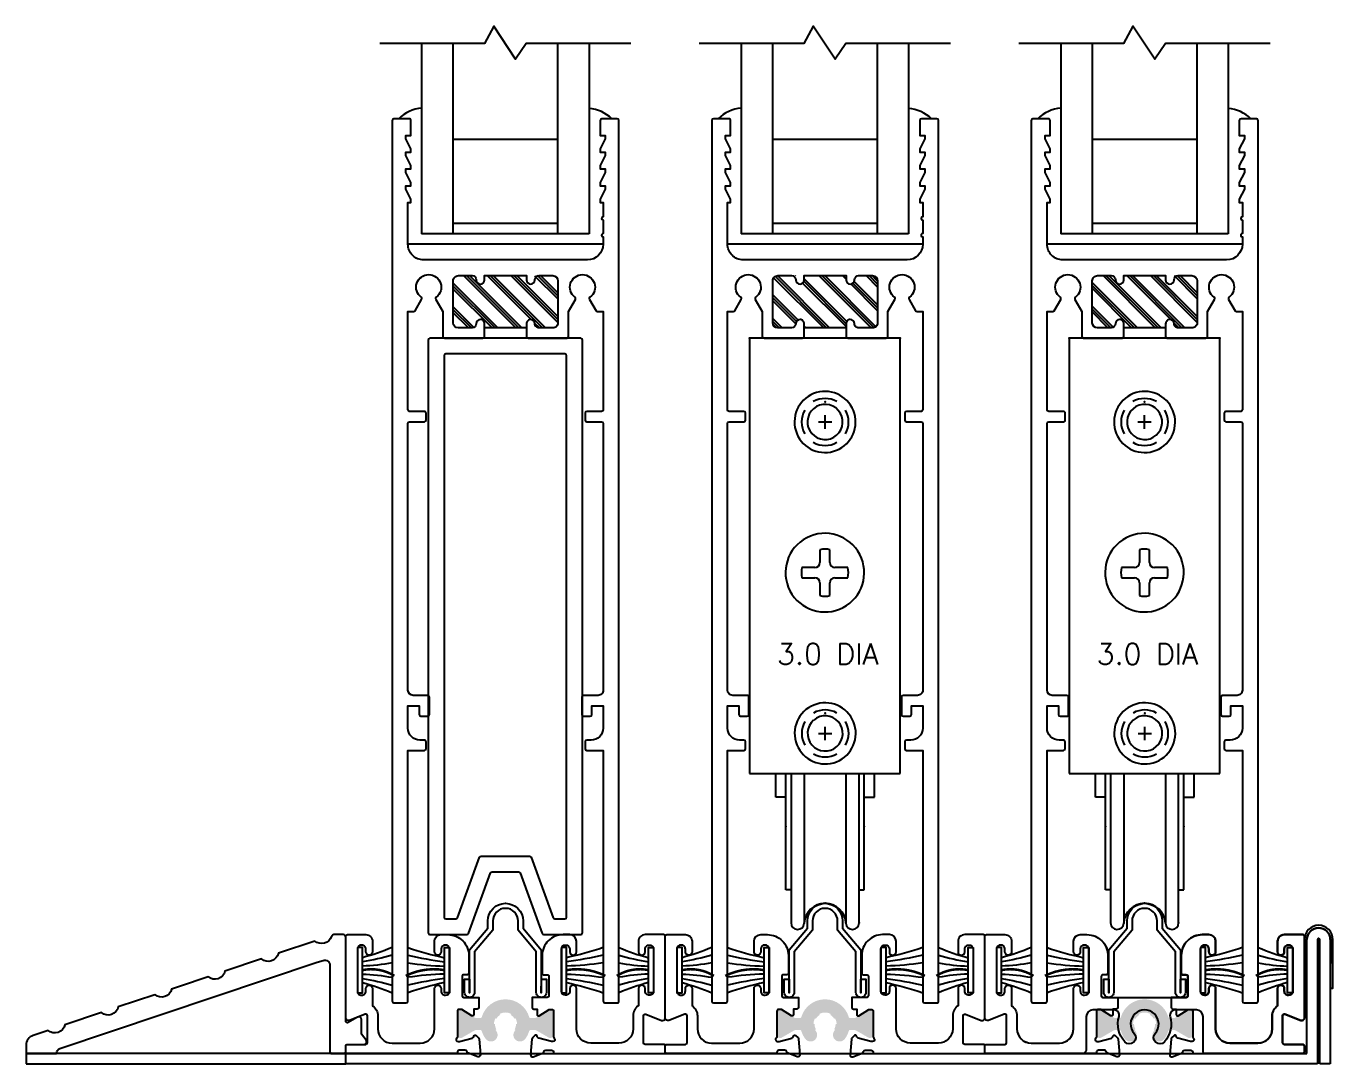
# Model space of a CAD drawing. Extents: x -40 to 95, y -81 to 25.
# Drawn here: x -6.01 to 1.79, y 9.01 to 15.21 of the extents above; entities that cross this region are included whole.
import ezdxf
from ezdxf.enums import TextEntityAlignment as Align

# ---------------------------------------------------------------- set-up
doc = ezdxf.new("R2010")
doc.units = 0
doc.header["$LTSCALE"] = 0.25
doc.header["$MEASUREMENT"] = 0
doc.layers.get('0').update_dxf_attribs({"linetype": 'CONTINUOUS'})
for name, color, linetype in [('FRAME', 1, 'CONTINUOUS'), ('GLASS-VINYL', 7, 'CONTINUOUS'), ('HEM COVER', 4, 'CONTINUOUS'), ('RISER', 7, 'CONTINUOUS'), ('SASH', 5, 'CONTINUOUS'), ('SEAL', 7, 'CONTINUOUS'), ('SILL-PAN', 7, 'CONTINUOUS')]:
    doc.layers.add(name, color=color, linetype=linetype)
doc.styles.get("Standard").update_dxf_attribs({"font": 'simplex.shx'})

# ---------------------------------------------------------------- blocks, each defined once
blk = doc.blocks.new('3741 SINGLE TRACK SILL')
blk.add_lwpolyline([(0.5180943456194367, 0), (0.3639999999999919, 0, -0.4142135623730945), (0.3539999999999903, 0.00999999999999801), (0.3539999999999903, 0.2200004872134542, 0.4142135623730945), (0.3139999999999912, 0.2600004872134534), (0.2548123014995429, 0.2600004872134534), (0.1874580112788262, 0.2600004872134534, 0.4996574481316662), (0.1576885131407888, 0.2203531187924028, -0.2596418881998045), (0.1231178654083198, 0.06956213938627087, -0.9999999999999876), (0.06740179534986801, 0.1197689072292825, 2.247228989978217), (-0.05740220158106091, 0.1197689072292789, -1), (-0.1131182716395092, 0.06956213938627087, -0.2596418881998088), (-0.1476889193719781, 0.2203531187924028, 0.4996574481316662), (-0.1774584175100156, 0.2600004872134534), (-0.2537062776221628, 0.2600004872134534), (-0.3039999999999932, 0.2600004872134534, 0.4142135623730951), (-0.3439999999999923, 0.2200004872134542), (-0.3439999999999923, 0.01999999999999602, -0.4142135623730951), (-0.3639999999999919, 0), (-0.5132960138413392, 0), (-0.5838675285918757, 0), (-0.9390000000000018, 0, -0.414213562373094), (-0.9489999999999998, 0.00999999999999801), (-0.9489999999999998, 0.04399999999999693, -0.4142135623730951), (-0.9390000000000018, 0.05399999999999494), (-0.8290000000000024, 0.05399999999999494, 0.4142135623730951), (-0.8190000000000008, 0.06400000000000006), (-0.8190000000000008, 0.2253680717657502, 0.528549106776105), (-0.8326543903449686, 0.2346764245312301), (-0.9271529754480543, 0.1975769800092806, -0.5285491067761047), (-0.9489999999999998, 0.2124703444340454), (-0.9489999999999998, 0.3019999999999925), (-0.9489999999999998, 0.7000004872134582, -0.4142135623730691), (-0.9390000000000018, 0.7100004872134562), (-0.8290000000000024, 0.7100004872134633, -0.4142135623731015), (-0.7890000000000033, 0.6700004872134642), (-0.7890000000000033, 0.6075004872134642, -0.4142135623730951), (-0.808500000000004, 0.5880004872134634), (-0.8095000000000052, 0.5880004872134634, -0.4142135623730951), (-0.8290000000000024, 0.6075004872134642), (-0.829000000000006, 0.6235004872134624, 0.4142135623730951), (-0.8535000000000057, 0.6480004872134586), (-0.8545000000000034, 0.6480004872134586, 0.4142135623730844), (-0.8790000000000031, 0.6235004872134624), (-0.8789999999999178, 0.3725004872134576, 0.4142135623730951), (-0.8544999999999146, 0.3480004872134614), (-0.8534999999999169, 0.3480004872134614, 0.4142135623731057), (-0.8289999999999171, 0.3725004872134576), (-0.829000000000006, 0.388500487213463, -0.4142135623730951), (-0.8095000000000052, 0.4080004872134637), (-0.8090000000000064, 0.4080004872134637, -0.414213562373108), (-0.7890000000000068, 0.3880004872134606), (-0.7890000000000033, 0.2852345899541362, -0.2504916501726707), (-0.7570000000000032, 0.2253680717657502), (-0.7570000000000032, 0.1469999999999985, 0.4142135623730948), (-0.6720000000000059, 0.06199999999999761), (-0.5802197180234803, 0.06199999999999761), (-0.5039999999999925, 0.06199999999999761, 0.4068510417057297), (-0.4189999999999952, 0.1500495127865378), (-0.4189999999999952, 0.3340004872134585), (-0.4189999999999916, 0.3880004872134606, -0.414213562373108), (-0.398999999999992, 0.4080004872134637), (-0.3984999999999932, 0.4080004872134602, -0.4142135623730951), (-0.3789999999999925, 0.388500487213463), (-0.3790000000000777, 0.3725004872134576, 0.4142135623731057), (-0.354500000000078, 0.3480004872134614), (-0.3535000000000803, 0.3480004872134614, 0.4142135623730951), (-0.329000000000077, 0.3725004872134576), (-0.3289999999999917, 0.6235004872134589, 0.4142135623730844), (-0.353499999999995, 0.6480004872134586), (-0.3544999999999927, 0.6480004872134586, 0.4142135623730951), (-0.3789999999999925, 0.6235004872134553), (-0.3789999999999925, 0.6075004872134606, -0.4142135623730951), (-0.3984999999999932, 0.5880004872134563), (-0.3994999999999944, 0.5880004872134599, -0.4142135623730951), (-0.4189999999999952, 0.6075004872134571), (-0.4189999999999952, 0.6700004872134571, -0.4142135623731015), (-0.378999999999996, 0.7100004872134562), (-0.3562423671504451, 0.7100004872134562), (-0.339000000000004, 0.7100004872134562, -0.4142135623730951), (-0.214000000000004, 0.5850004872134562), (-0.214000000000004, 0.4800004872134593, -0.4142135623730951), (-0.224000000000002, 0.4700004872134613), (-0.2440000000000015, 0.4700004872134613, 0.4142135623730951), (-0.2539999999999996, 0.4600004872134562), (-0.2539999999999996, 0.3450004872134613, 0.4142135623730951), (-0.2440000000000015, 0.3350004872134562), (0.253999999999996, 0.3350004872134562, 0.414213562373121), (0.263999999999994, 0.3450004872134613), (0.2639999999999976, 0.4600004872134562, 0.4142135623730951), (0.253999999999996, 0.4700004872134613), (0.2339999999999964, 0.4700004872134613, -0.4142135623730951), (0.2239999999999984, 0.4800004872134593), (0.2239999999999984, 0.5850004872134562, -0.4142135623730951), (0.3489999999999984, 0.7100004872134562), (0.3561673782718433, 0.7100004872134562), (0.388999999999994, 0.7100004872134562, -0.4142135623731015), (0.4289999999999932, 0.6700004872134571), (0.4289999999999932, 0.6075004872134571, -0.4142135623730951), (0.4094999999999924, 0.5880004872134599), (0.4084999999999912, 0.5880004872134563, -0.4142135623730951), (0.3889999999999905, 0.6075004872134606), (0.3889999999999905, 0.6235004872134553, 0.4142135623730951), (0.3644999999999907, 0.6480004872134586), (0.3634999999999931, 0.6480004872134586, 0.4142135623730845), (0.3389999999999898, 0.6235004872134589), (0.339000000000075, 0.3725004872134576, 0.4142135623730951), (0.3635000000000783, 0.3480004872134614), (0.364500000000076, 0.3480004872134614, 0.4142135623731054), (0.3890000000000757, 0.3725004872134576), (0.3889999999999905, 0.388500487213463, -0.4142135623730951), (0.4084999999999912, 0.4080004872134602), (0.40899999999999, 0.4080004872134637, -0.414213562373108), (0.4289999999999896, 0.3880004872134606), (0.4289999999999932, 0.3340004872134585), (0.4289999999999932, 0.1469999999999985, 0.4142135623730925), (0.5139999999999905, 0.06199999999999761), (0.5837076018453278, 0.06199999999999761), (0.6820000000000075, 0.06199999999999761, 0.4142135623730948), (0.7670000000000048, 0.1469999999999985), (0.7670000000000048, 0.2253680717657502, -0.2504916501726707), (0.7990000000000048, 0.2852345899541362), (0.7990000000000119, 0.3880004872134606, -0.414213562373082), (0.8189999999999973, 0.4080004872134637), (0.8194999999999961, 0.4080004872134566, -0.4142135623730951), (0.8389999999999969, 0.388500487213463), (0.838999999999908, 0.3725004872134576, 0.4142135623731057), (0.8634999999999078, 0.3480004872134614), (0.8644999999999055, 0.3480004872134614, 0.4142135623730951), (0.8889999999999088, 0.3725004872134576), (0.888999999999994, 0.6235004872134553, 0.4142135623730844), (0.8644999999999943, 0.6480004872134586), (0.8634999999999966, 0.6480004872134586, 0.4142135623730951), (0.8389999999999969, 0.6235004872134553), (0.8389999999999933, 0.6075004872134571, -0.4142135623730951), (0.8194999999999961, 0.5880004872134563), (0.8184999999999949, 0.5880004872134563, -0.4142135623730951), (0.7989999999999942, 0.6075004872134571), (0.7989999999999906, 0.6700004872134571, -0.4142135623731015), (0.8389999999999933, 0.7100004872134562), (0.9489999999999963, 0.7100004872134562, -0.4142135623730951), (0.9589999999999943, 0.7000004872134582), (0.959000000000005, 0.3019999999999996), (0.959000000000005, 0.2124703444340454, -0.5285491067761047), (0.9371529754480594, 0.1975769800092806), (0.8426543903449737, 0.2346764245312301, 0.528549106776105), (0.829000000000006, 0.2253680717657502), (0.829000000000006, 0.06400000000000006, 0.4142135623730951), (0.8390000000000075, 0.05399999999999494), (0.949000000000007, 0.05399999999999494, -0.4142135623730951), (0.959000000000005, 0.04399999999999693), (0.959000000000005, 0.00999999999999801, -0.414213562373094), (0.949000000000007, 0), (0.6144617601921301, 0)], format="xyb", close=True)
blk = doc.blocks.new('Roller Assy 3p0 Dia - Side(EX)')
at = {"color": 7}
for p, q in [((-0.4500000000000028, 0), (-0.4500000000000028, -2.599999999999997)), ((0.4500000000000028, 0), (-0.4500000000000028, 0)), ((0.4500000000000099, -2.599999999999997), (0.4500000000000028, 0)), ((-0.03000000000109537, -1.262976212386814), (-0.03000000000109537, -1.340000000000568)), ((0.02999999999891401, -1.340000000000561), (0.0299999999989069, -1.262976212386999)), ((-0.06000000000109651, -1.370000000000569), (-0.1370237876146518, -1.370000000000566)), ((0.1370237876124776, -1.370000000000562), (0.05999999999891514, -1.370000000000562)), ((-0.1370237876148366, -1.430000000000568), (-0.06000000000109651, -1.430000000000568)), ((-0.03000000000109537, -1.460000000000569), (-0.03000000000109537, -1.53702378761432)), ((0.0299999999989069, -1.537023787614135), (0.02999999999891401, -1.460000000000566)), ((0.05999999999891514, -1.430000000000565), (0.1370237876126623, -1.430000000000565)), ((-0.4500000000000028, -2.599999999999997), (0.4500000000000099, -2.599999999999997)), ((-0.2931654378141957, -2.740297254161983), (-0.2931654378141957, -2.599999999999994)), ((0.2969672908815397, -2.740297254161983), (0.2969672908815397, -2.599999999999994)), ((-0.2311654378141981, -2.740297254161994), (-0.2931654378141957, -2.740297254161983)), ((0.2349672908815421, -2.740297254161994), (0.2969672908815397, -2.740297254161983))]:
    blk.add_line(p, q, dxfattribs=at)
at = {"linetype": 'Continuous'}
for p, q in [((0.0009672908856686036, -0.5399999999981233), (0.0009672908856686036, -0.459999999998125)), ((-0.03903270911433054, -0.4999999999981242), (0.04096729088566775, -0.4999999999981242)), ((0.001900926538716874, -2.399999999999998), (0.001900926538716874, -2.32)), ((-0.03809907346128227, -2.359999999999999), (0.04190092653871602, -2.359999999999999))]:
    blk.add_line(p, q, dxfattribs=at)
for p, q in [((-0.2330327091184614, -3.293781052764526), (-0.2330327091184614, -2.599999999999997)), ((-0.2020327091184626, -2.599999999999997), (-0.2020327091184555, -3.49189998436733)), ((-0.1238803391909613, -2.599999999999994), (-0.1238803391909613, -3.493829970398086)), ((0.125814920954042, -2.599999999999997), (0.125814920954042, -3.493829970400918)), ((0.2039672908815362, -3.49189998436733), (0.2039672908815575, -2.599999999999997)), ((0.2349672908815421, -3.293781052764526), (0.2349672908815421, -2.599999999999997)), ((-0.2020327091184626, -3.293781052764529), (-0.2330327091184614, -3.293781052764526)), ((0.2039672908815504, -3.293781052764522), (0.2349672908815421, -3.293781052764526))]:
    blk.add_line(p, q)
at = {"color": 7}
for centre, radius, start, end in [((0.0009672908838762595, -0.4999999999976623), 0.1825024696590584, 106.1690007701996, 106.1377948274399), ((0.0009672908856703799, -0.4999999999981224), 0.1050014208989607, 131.0231411580958, 130.9828117884155), ((-1.092459456231154e-12, -1.399999999994899), 0.2350018945264222, 117.4668048798294, 117.4308799194682), ((-1.515232384008414e-12, -1.400000000000659), 0.1402694491755739, 77.65051930435034, 102.3494806952975), ((-9.912071163853398e-13, -1.400000000000989), 0.1402694491755741, 167.65051930435, 192.3494806952972), ((-0.06000000000109651, -1.340000000000568), 0.03000000000000114, 270, 0), ((0.05999999999891514, -1.340000000000561), 0.03000000000000114, 180, 270), ((-1.183053655040567e-12, -1.400000000000985), 0.1402694491755741, 347.6505193047028, 12.34948069565002), ((-0.06000000000109651, -1.460000000000569), 0.03000000000000114, 0, 90), ((0.05999999999891514, -1.460000000000566), 0.03000000000000114, 90, 180), ((-1.515232384008414e-12, -1.400000000000475), 0.1402694491755743, 257.6505193047025, 282.3494806956497), ((0.00190092653692453, -2.359999999999541), 0.1825024696590588, 106.1690007701995, 106.1377948274398), ((0.001900926533670244, -2.359999999999999), 0.1050014208956481, 131.023141156017, 130.9828117863367)]:
    blk.add_arc(centre, radius, start, end, dxfattribs=at)
at = {"color": 7, "linetype": 'Continuous'}
for centre, start, end in [((0.0009672908856686036, -0.4999999999981242), 59.99999999880322, 120.0000000003655), ((0.0009672908856686036, -0.4999999999981242), 150.0000000002937, 209.9999999985451), ((0.0009672908856686036, -0.4999999999981242), 329.9999999958393, 29.99999999758996), ((0.0009672908856686036, -0.4999999999981242), 239.9999999973319, 299.9999999957691), ((0.001900926538716874, -2.359999999999999), 59.99999999880322, 120.0000000003655), ((0.001900926538716874, -2.359999999999999), 150.0000000002937, 209.9999999985451), ((0.001900926538716874, -2.359999999999999), 329.9999999958393, 29.99999999758996), ((0.001900926538716874, -2.359999999999999), 239.9999999973319, 299.9999999957691)]:
    blk.add_arc(centre, 0.1402648927758448, start, end, dxfattribs=at)
for centre, radius, start, end in [((0.0009672908815403503, -3.499999999999251), 0.1249999999999984, 2.829282932086895, 177.1707170679131), ((-0.1629326934885214, -3.491899984367331), 0.03910001562993415, 179.9999999999987, 357.1707170679136), ((0.1648672752516021, -3.491899984367331), 0.03910001562993327, 182.8292829320864, 1.301505231738496e-12)]:
    blk.add_arc(centre, radius, start, end)
at = {"color": 7, "linetype": 'ByBlock'}
for p in [(-0.4500000000000028, 0), (0.4500000000000099, 0), (0.0009672908874023278, -0.3799983761126029), (0.001900926540450598, -2.239998376114478)]:
    blk.add_point(p, dxfattribs=at)
at = {"color": 0, "linetype": 'ByBlock'}
for p in [(-0.4500000000000028, 0), (-0.4500000000000028, 0), (0.4500000000000028, 0), (0.4500000000000028, 0), (-0.2330327091184614, -2.915226831434065), (0.2349672908815421, -2.915226831434065), (0.0009672908815403503, -3.374999999999251), (-0.1238803391909613, -3.493829970398086), (0.2039672908815362, -3.49189998436733)]:
    blk.add_point(p, dxfattribs=at)
blk.add_text('3.0 DIA', height=0.125).set_placement((0.01724514775516717, -1.948710639344688), align=Align.CENTER)
blk = doc.blocks.new('3310-Thermal Mammoth B Rail')
at = {"linetype": 'Continuous'}
h = blk.add_hatch(dxfattribs=at)
h.set_pattern_fill('PLAST', scale=0.4, angle=-45.00000000000001, style=0)
h.set_pattern_definition([(315, (0, 0), (0.07071067811865477, 0.07071067811865474), []), (315, (0.008838834764831846, 0.008838834764831842), (0.07071067811865477, 0.07071067811865474), []), (315, (0.01767766952966369, 0.01767766952966368), (0.07071067811865477, 0.07071067811865474), [])])
h.paths.add_polyline_path([(-0.1499999999999915, 0.3239999999999981), (-0.1509999999999962, 0.3239999999999945, -0.4142135623731167), (-0.1749999999999972, 0.347999999999999), (-0.1749999999999972, 0.3740000000000094), (-0.2819999999999965, 0.3740000000000094, 0.4142135623730951), (-0.3130000000000024, 0.3430000000000035), (-0.3130000000000024, 0.09300000000000352, 0.4142135623731119), (-0.2819999999999965, 0.06199999999999761), (-0.2000000000000028, 0.06199999999999761, 0.4142135623730743), (-0.1749999999999972, 0.0870000000000033), (-0.1749999999999972, 0.08800000000000097, -0.414213562373095), (-0.1509999999999962, 0.1120000000000019), (-0.1499999999999915, 0.1119999999999983, -0.4142135623730742), (-0.125, 0.0870000000000033), (-0.125, 0.06199999999999761), (0.125, 0.06199999999999761), (0.125, 0.0870000000000033, -0.4142135623730951), (0.1499999999999915, 0.1120000000000019), (0.1509999999999962, 0.1120000000000019, -0.414213562373095), (0.1749999999999972, 0.08800000000000097), (0.1749999999999972, 0.0870000000000033, 0.414213562373095), (0.2000000000000028, 0.06199999999999761), (0.2819999999999965, 0.06199999999999761, 0.4142135623731117), (0.3130000000000024, 0.09299999999999642), (0.3130000000000024, 0.3430000000000035, 0.4142135623730951), (0.2819999999999965, 0.3740000000000094), (0.1749999999999972, 0.3740000000000094), (0.1749999999999972, 0.347999999999999, -0.414213562373095), (0.1509999999999962, 0.3239999999999981), (0.1499999999999915, 0.3239999999999981, -0.4142135623730743), (0.125, 0.3490000000000038), (0.125, 0.3740000000000094), (-0.125, 0.3740000000000094), (-0.125, 0.3490000000000038, -0.4142135623730951)])
at = {"color": 7}
for p, q in [((-0.125, 0.3740000000000094), (0.125, 0.3740000000000094)), ((0.125, 0.06199999999999761), (-0.125, 0.06199999999999761))]:
    blk.add_line(p, q, dxfattribs=at)
at = {"ltscale": 0.25}
blk.add_lwpolyline([(0.5124999999999984, -2.400000000000008), (0.4864999999999986, -2.400000000000008, 0.414213562373095), (0.4764999999999988, -2.410000000000008), (0.4764999999999988, -2.452000000000008, 0.414213562373095), (0.4864999999999986, -2.462000000000008), (0.5844999999999985, -2.462000000000011), (0.5844999999999985, -3.960000000000006, 0.414213562373095), (0.5944999999999983, -3.970000000000006), (0.6684999999999981, -3.970000000000007, 0.4142135623730976), (0.6784999999999979, -3.960000000000007), (0.6784999999999988, 1.300999999999993, 0.4142135623730878), (0.668499999999999, 1.310999999999993), (0.5764999999999976, 1.310999999999995, 0.414213562373095), (0.5664999999999978, 1.300999999999995), (0.5664999999999978, 1.210999999999993), (0.596499999999998, 1.210999999999993), (0.596499999999998, 1.190999999999994), (0.5664999999999978, 1.130999999999993), (0.5664999999999978, 1.110999999999994), (0.596499999999998, 1.110999999999994), (0.596499999999998, 1.090999999999994), (0.5664999999999978, 1.030999999999993), (0.5664999999999978, 1.010999999999994), (0.596499999999998, 1.010999999999995), (0.596499999999998, 0.9909999999999934), (0.5664999999999978, 0.9309999999999929), (0.5664999999999978, 0.9109999999999934), (0.596499999999998, 0.9109999999999943), (0.596499999999998, 0.8909999999999938), (0.5664999999999978, 0.8309999999999933), (0.5664999999999978, 0.8109999999999937), (0.5844999999999976, 0.8109999999999937), (0.5844999999999976, 0.7256280083870292, 0.9999999999999999), (0.5844999999999976, 0.7056280083870297), (0.5844999999999985, 0.6256280083870296, 1.000000000000089), (0.5844999999999985, 0.60562800838703), (0.5844999999999985, 0.5619999999999941, -0.4142135623730924), (0.4904999999999982, 0.4679999999999938), (0.001499999999997392, 0.4679999999999938), (-0.4875000000000016, 0.4679999999999946, -0.414213562373095), (-0.5815000000000019, 0.561999999999995), (-0.5815000000000028, 0.810999999999992), (-0.5635000000000021, 0.8109999999999937), (-0.5635000000000021, 0.8309999999999933), (-0.5935000000000015, 0.8909999999999938), (-0.5935000000000015, 0.9109999999999934), (-0.5635000000000021, 0.9109999999999934), (-0.5635000000000021, 0.9309999999999929), (-0.5935000000000015, 0.9909999999999934), (-0.5935000000000015, 1.010999999999993), (-0.5635000000000021, 1.010999999999994), (-0.5635000000000021, 1.030999999999993), (-0.5935000000000015, 1.090999999999994), (-0.5935000000000015, 1.110999999999994), (-0.5635000000000021, 1.110999999999994), (-0.5635000000000021, 1.130999999999993), (-0.5935000000000015, 1.190999999999994), (-0.5935000000000015, 1.210999999999993), (-0.5635000000000021, 1.210999999999993), (-0.5635000000000021, 1.300999999999997, 0.4142135623731054), (-0.5735000000000028, 1.310999999999996), (-0.6655000000000024, 1.310999999999991, 0.4142135623730803), (-0.6755000000000013, 1.300999999999991), (-0.6755000000000022, -3.960000000000006, 0.414213562373095), (-0.6655000000000024, -3.970000000000006), (-0.5915000000000026, -3.970000000000006, 0.4142135623730976), (-0.5815000000000028, -3.960000000000006), (-0.5815000000000028, -2.462000000000005), (-0.483500000000002, -2.462000000000008, 0.414213562373095), (-0.4735000000000023, -2.452000000000008), (-0.4735000000000023, -2.410000000000008, 0.414213562373095), (-0.483500000000002, -2.400000000000008), (-0.5095000000000036, -2.400000000000008, -0.414213562373095), (-0.5815000000000037, -2.328000000000008), (-0.5815000000000028, -2.195000000000007), (-0.5135000000000032, -2.195000000000008), (-0.5135000000000032, -2.248000000000008, 0.414213562373095), (-0.5035000000000034, -2.258000000000008), (-0.4635000000000025, -2.258000000000008, 0.414213562373095), (-0.4535000000000027, -2.248000000000008), (-0.4535000000000027, -2.143000000000007, 0.414213562373095), (-0.4635000000000025, -2.133000000000007), (-0.5505000000000013, -2.133000000000007, -0.4142135623730948), (-0.5815000000000019, -2.102000000000007), (-0.5815000000000028, -0.5090000000000048, -0.414213562373095), (-0.571500000000003, -0.499000000000005), (-0.4835000000000029, -0.4990000000000059, 0.4142135623730955), (-0.4735000000000031, -0.4890000000000061), (-0.4735000000000031, -0.4470000000000072, 0.4142135623730948), (-0.4835000000000029, -0.4370000000000074), (-0.5715000000000039, -0.4370000000000065, -0.4142135623730883), (-0.5815000000000028, -0.4270000000000067), (-0.5815000000000028, 0.1595077321642071), (-0.5472735026918985, 0.1595077321642089, 0.267949192431105), (-0.5386132486540545, 0.1645077321642079), (-0.4997048575403289, 0.2318990424139455, 0.3800824376758116), (-0.5023809808042747, 0.2449109197770021, -3.009940464806434), (-0.4126190191957226, 0.2449109197769959, 0.3800824376759228), (-0.4152951424596649, 0.2318990424139278), (-0.3735000000000026, 0.1595077321642124), (-0.3735000000000017, 0.009999999999991793, 0.414213562373095), (-0.3635000000000019, -7.993605777301127e-15), (-0.1335000000000015, -7.993605777301127e-15, 0.414213562373095), (-0.1235000000000017, 0.009999999999991793), (-0.1235000000000026, 0.08699999999999175, 0.4142135623731159), (-0.1485000000000012, 0.1119999999999912, 0.4142135623730846), (-0.1735000000000007, 0.08699999999999175, -0.4142135623730742), (-0.198500000000001, 0.06199999999999317), (-0.2805000000000026, 0.06199999999999228, -0.4142135623730909), (-0.3115000000000032, 0.09299999999999198), (-0.3115000000000023, 0.3429999999999946, -0.414213562373095), (-0.2805000000000026, 0.3739999999999943), (-0.198500000000001, 0.3739999999999943, -0.4142135623730846), (-0.1735000000000015, 0.3489999999999931, 0.414213562373095), (-0.1485000000000012, 0.3239999999999927, 0.4142135623730742), (-0.1235000000000026, 0.3489999999999931), (-0.1235000000000026, 0.3739999999999943), (0.001499999999997392, 0.3739999999999943), (0.1264999999999974, 0.3739999999999943), (0.1264999999999983, 0.3489999999999931, 0.4142135623730742), (0.1514999999999969, 0.3239999999999927, 0.414213562373095), (0.1764999999999972, 0.3489999999999949, -0.4142135623730638), (0.2014999999999967, 0.3739999999999943), (0.2834999999999974, 0.3739999999999943, -0.4142135623730867), (0.314499999999998, 0.3429999999999946), (0.314499999999998, 0.09299999999999198, -0.414213562373095), (0.2834999999999983, 0.06199999999999317), (0.2014999999999967, 0.06199999999999228, -0.414213562373095), (0.1764999999999972, 0.08699999999999086, 0.4142135623730846), (0.1514999999999995, 0.1119999999999921, 0.4142135623731159), (0.1264999999999974, 0.08699999999999175), (0.1264999999999974, 0.009999999999991793, 0.414213562373095), (0.1364999999999972, -7.993605777301127e-15), (0.3664999999999976, -6.217248937900877e-15, 0.414213562373095), (0.3764999999999974, 0.00999999999999357), (0.3764999999999974, 0.1595077321642107), (0.4182951424596704, 0.2318990424139438, 0.3800824376758462), (0.4156190191957254, 0.2449109197770012, -3.009940464806486), (0.5053809808042748, 0.2449109197769959, 0.3800824376759271), (0.5027048575403334, 0.2318990424139287), (0.541613248654051, 0.1645077321642079, 0.267949192431099), (0.550273502691895, 0.1595077321642089), (0.5844999999999976, 0.1595077321642071), (0.5844999999999976, -0.4270000000000067, -0.4142135623730883), (0.5744999999999978, -0.4370000000000065), (0.4864999999999986, -0.4370000000000074, 0.4142135623730949), (0.4764999999999988, -0.4470000000000072), (0.4764999999999988, -0.4890000000000061, 0.4142135623730955), (0.4864999999999986, -0.4990000000000059), (0.5744999999999978, -0.499000000000005, -0.414213562373095), (0.5844999999999976, -0.5090000000000048), (0.5844999999999976, -2.102000000000007, -0.414213562373095), (0.5534999999999979, -2.133000000000007), (0.4664999999999981, -2.133000000000007, 0.414213562373095), (0.4564999999999984, -2.143000000000007), (0.4564999999999975, -2.248000000000008, 0.414213562373095), (0.4664999999999973, -2.258000000000008), (0.5064999999999982, -2.258000000000008, 0.414213562373095), (0.516499999999998, -2.248000000000008), (0.516499999999998, -2.195000000000008), (0.5844999999999985, -2.195000000000007), (0.5844999999999985, -2.328000000000008, -0.4142135623730987)], format="xyb", close=True, dxfattribs=at)
blk = doc.blocks.new('FW1020 STD SILL')
blk.add_lwpolyline([(0.07500000000000043, 0.4569999999999999, 0.9999999999999999), (-0.0750000000000004, 0.4569999999999963), (-0.07500000000000662, 0.4022826534041937), (-0.1840000000000039, 0.2723815118114272), (-0.1839999999999986, 0.03000000000000203, -1.000000000000015), (-0.2440000000000013, 0.03000000000000136), (-0.2440000000000007, 0.1090000000000004), (-0.2141000000000004, 0.1090000000000009), (-0.2139999999999986, 0.02700000000000014), (-0.214000000000004, 0.2833006188394132), (-0.1050000000000058, 0.4132017604321812), (-0.1050000000000004, 0.4569999999999999, -0.9999999999999999), (0.1050000000000004, 0.4569999999999999), (0.1049999999999986, 0.4132017604321812), (0.2139999999999969, 0.2833006188394132), (0.2139999999999986, 0.02700000000000014), (0.2140999999999981, 0.1090000000000009), (0.2440000000000007, 0.1090000000000004), (0.2440000000000015, 0.03000000000000136, -1.000000000000015), (0.1839999999999986, 0.03000000000000203), (0.1840000000000037, 0.2723815118114272), (0.07499999999999996, 0.4022826534041934)], format="xyb", close=True)
blk = doc.blocks.new('3762 Mammoth Setting Block')
for points in [[(0.07850908676807489, -3.187, -0.3152987888789657), (0.08790601297593437, -3.193579798566743), (0.2196051491742343, -3.555420201433258, 0.3152987888789855), (0.2290020753820938, -3.562000000000001), (0.4499999999999975, -3.562, 0.4142135623730935), (0.4599999999999973, -3.552), (0.4600000000000009, -0.009999999999999787, 0.414213562373095), (0.4500000000000011, 0), (-0.4500000000000011, 8.881784197001252e-16, 0.414213562373095), (-0.4600000000000009, -0.009999999999998899), (-0.4600000000000004, -3.552, 0.4142135623730935), (-0.4500000000000006, -3.561999999999999), (-0.2290020753820969, -3.562, 0.3152987888789848), (-0.2196051491742379, -3.555420201433257), (-0.08790601297593614, -3.193579798566742, -0.3152987888789888), (-0.07850908676807666, -3.186999999999999)], [(0.1443285953597879, -3.093000000000001, -0.3152987888789657), (0.1537255215676474, -3.099579798566744), (0.2854246577659483, -3.461420201433257, 0.3152987888789968), (0.2948215839738078, -3.468), (0.3559999999999999, -3.467999999999995, 0.4142135623730716), (0.3659999999999988, -3.457999999999995), (0.3659999999999988, -0.1039999999999983, 0.4142135623730955), (0.355999999999999, -0.09399999999999853), (-0.3559999999999999, -0.0940000000000003, 0.4142135623730949), (-0.3659999999999997, -0.1040000000000001), (-0.366000000000001, -3.458, 0.414213562373095), (-0.3560000000000012, -3.468), (-0.2948215839738095, -3.468, 0.3152987888789888), (-0.2854246577659505, -3.461420201433257), (-0.1537255215676492, -3.099579798566742, -0.3152987888789966), (-0.1443285953597897, -3.092999999999999)]]:
    blk.add_lwpolyline(points, format="xyb", close=True)
blk = doc.blocks.new('3752 RISER')
at = {"color": 1}
blk.add_lwpolyline([(0.1218843201728106, -0.3641737218113388), (0.09500000000000419, -0.3276602540378466), (0.09500000000000419, -0.2405247913859316, 0.5773502691896355), (0.07100000000000328, -0.2266683849253806), (0.01500000000000234, -0.2590000000000021, -0.5773502691896304), (1.77635683940025e-15, -0.2503397459621564), (-1.77635683940025e-15, 0.2503397459621564, 0.414213562373091), (-0.01600000000000179, 0.2663397459621546), (-0.07014949138756954, 0.2663397459621546, 0.3218493606504528), (-0.08531048291560417, 0.2554528991856433, -0.5303409811657501), (-0.184236502029675, 0.2280456685153265), (-0.4021101889183942, 0.1549996478231659, -0.564932682866004), (-0.5028087322722588, 0.1212386738086391), (-0.7206824191609691, 0.04819265311646426, -0.5649326828659461), (-0.8213809625148336, 0.01443167910195164), (-0.8798903550093886, -0.005184633247994341), (-0.9325035645684343, -0.02282414561415358), (-1.039254649403535, -0.05861434159021606, -0.564932682866004), (-1.1399531927574, -0.09237531560474643), (-1.357826879646109, -0.1654213362969212, -0.5649326828659461), (-1.458525422999974, -0.1991823103114303), (-1.676399109888662, -0.2722283310035944, -0.5649326828660137), (-1.777097653242528, -0.3059893050181106), (-1.865708433547066, -0.3356976419178341, 0.3223425503140719), (-1.907999999999999, -0.3944818034506898), (-1.907999999999999, -0.4436602540378463), (-1.727101774400115, -0.4436602540378463, -0.3249412314732663), (-1.705957363416056, -0.4139764934019734), (-0.1697931056517668, 0.1010498402577316), (-0.1348542167735314, 0.1127637229041678, -0.5124674007691762), (-0.09399999999999942, 0.08337164213773995), (-0.09399999999999942, -0.3858344081262803), (-0.09399999999999942, -0.4336602540378447, 0.4142135623730951), (-0.08399999999999963, -0.4436602540378463), (-0.00999999999999801, -0.4436602540378463, 0.414213562373108), (1.77635683940025e-15, -0.4336602540378447), (1.77635683940025e-15, -0.3996602540378458, -0.4142135623730951), (0.01000000000000156, -0.3896602540378442), (0.1090000000000018, -0.3896602540378442, 0.614985551733185)], format="xyb", close=True, dxfattribs=at)
blk = doc.blocks.new('3749-SILL')
h = blk.add_hatch(color=7)
h.dxf.hatch_style = 1
edge = h.paths.add_edge_path()
edge.add_arc((0.9540000000000077, -0.5239998801021031), 0.06889742808219167, 59.999999999995, 119.9999999999948, ccw=False)
edge.add_line((0.9884487140411125, -0.4643329571275103), (0.985495967123299, -0.4694472648110448))
edge.add_arc((0.9540000000000077, -0.523999880102096), 0.06299193424657525, 30.000000000000625, 59.99999999999619, ccw=False)
edge.add_line((1.008552615291066, -0.4925039129788047), (1.013666922974593, -0.4895511660610055))
edge.add_arc((0.9540000000000077, -0.5239998801021031), 0.06889742808219167, 5.9117155615240335e-12, 30.000000000002785, ccw=False)
edge.add_line((1.022897428082203, -0.523999880102096), (1.01699193424659, -0.523999880102096))
edge.add_arc((0.9540000000000077, -0.523999880102096), 0.06299193424657525, -30.000000000000625, 0, ccw=False)
edge.add_line((1.008552615291066, -0.5554958472253873), (1.013666922974593, -0.5584485941432007))
edge.add_arc((0.9540000000000077, -0.5239998801021031), 0.06889742808219167, 323.1301023541607, 329.99999999999716, ccw=False)
edge.add_arc((1.040613909589055, -0.588960312293878), 0.03936995890410953, 143.1301023541601, 323.1301023541457)
edge.add_arc((0.9540000000000077, -0.5239998801021031), 0.1476373458904107, 323.1301023541566, 343.8304322988947)
edge.add_arc((1.103359578905156, -0.5673068348966197), 0.007873991780821906, 90, 163.8304322988909, ccw=False)
edge.add_line((1.103359578905156, -0.5594328431158004), (1.125148285231191, -0.5594328431158004))
edge.add_arc((1.125148285231191, -0.5909288102390864), 0.03149596712328762, 60.00000000001222, 90, ccw=False)
edge.add_line((1.140896268792829, -0.5636525025935555), (1.213589360971767, -0.6056218789312968))
edge.add_arc((1.21752635686218, -0.5988028020199128), 0.007873991780821906, 239.9999999999947, 270)
edge.add_line((1.21752635686218, -0.606676793800732), (1.225652716438361, -0.606676793800732))
edge.add_arc((1.225652716438361, -0.5909288102390864), 0.01574798356164381, 270, 360)
edge.add_line((1.241400700000014, -0.5909288102390864), (1.241400700000014, -0.4570709499651144))
edge.add_arc((1.225652716438361, -0.4570709499651144), 0.01574798356164381, 0, 90)
edge.add_line((1.225652716438361, -0.4413229664034688), (1.217526356862166, -0.4413229664034759))
edge.add_arc((1.217526356862166, -0.4491969581842881), 0.007873991780821906, 90, 119.9999999999416)
edge.add_line((1.213589360971767, -0.4423778812729111), (1.140896268792829, -0.4843472576106365))
edge.add_arc((1.125148285231191, -0.4570709499651144), 0.03149596712328762, 270, 299.9999999999958, ccw=False)
edge.add_line((1.125148285231191, -0.4885669170883986), (1.103359578905156, -0.4885669170883986))
edge.add_arc((1.103359578905156, -0.4806929253075793), 0.007873991780821906, 196.1695677010595, 270, ccw=False)
edge.add_arc((0.9540000000000077, -0.5239998801021031), 0.1476373458904107, 16.16956770111066, 90)
edge.add_arc((0.9540000000000077, -0.5239998801021031), 0.1476373458904107, 90, 163.8304322988893)
edge.add_arc((0.8046404210948594, -0.4806929253075793), 0.007873991780821906, 270, 343.8304322989405, ccw=False)
edge.add_line((0.8046404210948594, -0.4885669170883986), (0.7828517147688245, -0.4885669170883986))
edge.add_arc((0.7828517147688245, -0.4570709499651144), 0.03149596712328762, 239.9999999999818, 270, ccw=False)
edge.add_line((0.7671037312071718, -0.4843472576106365), (0.6944106390282485, -0.4423778812729111))
edge.add_arc((0.6904736431378353, -0.4491969581842881), 0.007873991780821906, 59.99999999996886, 90)
edge.add_line((0.6904736431378353, -0.4413229664034688), (0.6823472835616542, -0.4413229664034759))
edge.add_arc((0.6823472835616542, -0.4570709499651144), 0.01574798356164381, 90, 180)
edge.add_line((0.6665993000000014, -0.4570709499651144), (0.6665993000000014, -0.5909288102390864))
edge.add_arc((0.6823472835616542, -0.5909288102390864), 0.01574798356164381, 180, 270)
edge.add_line((0.6823472835616542, -0.606676793800732), (0.6904736431378353, -0.606676793800732))
edge.add_arc((0.6904736431378353, -0.5988028020199128), 0.007873991780821906, 270, 300.0000000000052)
edge.add_line((0.6944106390282485, -0.6056218789312968), (0.767103731207186, -0.5636525025935555))
edge.add_arc((0.7828517147688245, -0.5909288102390864), 0.03149596712328762, 90, 119.9999999999878, ccw=False)
edge.add_line((0.7828517147688245, -0.5594328431158004), (0.8046404210948594, -0.5594328431158004))
edge.add_arc((0.8046404210948594, -0.5673068348966197), 0.007873991780821906, 16.1695677011092, 90, ccw=False)
edge.add_arc((0.9540000000000077, -0.5239998801021031), 0.1476373458904107, 196.1695677011054, 216.8698976458435)
edge.add_arc((0.8673860904109603, -0.588960312293878), 0.03936995890410953, 216.8698976458544, 396.8698976458398)
edge.add_arc((0.9540000000000077, -0.5239998801021031), 0.06889742808219167, 209.9999999999977, 216.8698976458392, ccw=False)
edge.add_line((0.8943330770254221, -0.5584485941431936), (0.8994473847089637, -0.5554958472253873))
edge.add_arc((0.9540000000000077, -0.523999880102096), 0.06299193424657525, 180, 210.000000000007, ccw=False)
edge.add_line((0.8910080657534394, -0.523999880102096), (0.8851025719178125, -0.523999880102096))
edge.add_arc((0.9540000000000077, -0.5239998801021031), 0.06889742808219167, 149.9999999999972, 179.9999999999941, ccw=False)
edge.add_line((0.8943330770254221, -0.4895511660610055), (0.8994473847089637, -0.4925039129788047))
edge.add_arc((0.9540000000000077, -0.523999880102096), 0.06299193424657525, 119.99999999999261, 149.999999999993, ccw=False)
edge.add_line((0.9225040328767307, -0.4694472648110448), (0.9195512859589172, -0.4643329571275103))
for points in [[(0.5300000000000011, -0.5540004872134574), (0.5300000000000011, -0.3659999999999997), (0.5300000000000153, -0.3119999999999976, -0.414213562373095), (0.5500000000000114, -0.2920000000000016), (0.5505000000000138, -0.2920000000000087, -0.4142135623732017), (0.5700000000000216, -0.3114999999999952), (0.5699999999999363, -0.3275000000000006, 0.4142135623732224), (0.5944999999999254, -0.3520000000000039), (0.5954999999999302, -0.3519999999999897, 0.414213562373095), (0.6199999999999193, -0.3275000000000006), (0.6200000000000045, -0.0764999999999958, 0.4142135623730526), (0.5955000000000155, -0.05200000000000671), (0.5945000000000107, -0.0519999999999925, 0.4142135623730949), (0.5700000000000216, -0.07650000000001), (0.5700000000000358, -0.09250000000000114, -0.4142135623733084), (0.5505000000000138, -0.112000000000009), (0.549500000000009, -0.1119999999999948, -0.4142135623733084), (0.5300000000000011, -0.09250000000000114), (0.5300000000000011, -0.03000000000000114, -0.414213562373017), (0.5700000000000074, 0.009999999999990905), (0.5927576328495547, 0.009999999999990905), (0.610000000000003, 0.009999999999990905, -0.4142135623731044), (0.735000000000003, -0.1150000000000126), (0.7349999999999994, -0.2199999999999989, -0.4142135623736153), (0.7249999999999943, -0.2299999999999969), (0.7050000000000125, -0.2299999999999969, 0.4142135623737195), (0.6949999999999932, -0.2400000000000091), (0.6950000000000216, -0.3549999999999969, 0.414213562372991), (0.7050000000000125, -0.365000000000002), (0.7950155772184502, -0.3650000000000091), (0.7950155772184644, -0.4250000000000043, -0.4142135623736153), (0.7850155772184593, -0.4350000000000023), (0.7649845850430097, -0.4350000000000023), (0.7649845850429955, -0.4678652431251606, -0.5855240683197985), (0.7530129458922943, -0.4745834136928337), (0.6932613134322736, -0.4381108614683598, 0.1378721067474893), (0.6871101301893816, -0.4363818418366989), (0.6784052314997382, -0.436381841836706, 0.414213562373095), (0.6665989560165713, -0.448188117319873), (0.6665989560165713, -0.599811642884335, -0.213421765283858), (0.6626635308555109, -0.6086115210648249, 0.6885002580693733), (0.6705343811776316, -0.6292176747285172), (0.6768509058451855, -0.6292176747285101, 0.06554346281524685), (0.6799065947919587, -0.6288153856468188), (0.7557098215109761, -0.6085039722637777, 0.2679491924307935), (0.7640581189656785, -0.6001556748090753), (0.7652527777641325, -0.5956971474755353, -0.5773502691896111), (0.778420967001594, -0.5921687418035848), (0.7927361969683915, -0.6064839717703894, -0.1763269807084598), (0.7961492485542294, -0.6138032845162744), (0.8042939102109443, -0.7068971932408363, -0.5486187866267667), (0.7884945771375129, -0.7190204479001654), (0.7329722902087639, -0.6988119881197026, -0.2637246696229036), (0.7254171660954682, -0.6899510977373229, 0.3595082375522588), (0.7138240579492532, -0.6803782018222595), (0.6784052314997382, -0.6803782018222524, 0.4142135623732713), (0.6665989560165713, -0.6921844773054335), (0.6665989560165713, -0.7000004872134671), (0.01000000000000512, -0.70000048721346, -0.4142135623733031), (0, -0.6900004872134691), (0, -0.656000487213463, -0.4142135623734073), (0.01000000000000512, -0.646000487213465), (0.1200000000000045, -0.6460004872134721, 0.414213562372991), (0.1299999999999955, -0.6360004872134599), (0.1299999999999955, -0.4746324154477151, 0.5285491067761589), (0.1163456096550419, -0.4653240626822353), (0.02184702455195975, -0.5024235072041847, -0.5285491067762694), (1.4210854715202e-14, -0.4875301427794199), (0, 0, -0.4142135623734073), (0.01000000000000512, 0.00999999999999801), (0.1200000000000045, 0.01000000000000512, -0.414213562373147), (0.1599999999999966, -0.03000000000000114), (0.1599999999999966, -0.09250000000000114, -0.4142135623731486), (0.140500000000003, -0.1120000000000019), (0.1394999999999982, -0.1119999999999948, -0.4142135623732018), (0.1200000000000045, -0.09249999999999403), (0.1200000000000045, -0.0764999999999958, 0.4142135623732225), (0.09550000000000125, -0.0519999999999996), (0.09450000000001069, -0.05200000000000671, 0.414213562373095), (0.06999999999999318, -0.0764999999999958), (0.07000000000007844, -0.3275000000000006, 0.4142135623732648), (0.09450000000008174, -0.3520000000000039), (0.09550000000008652, -0.3520000000000039, 0.4142135623732649), (0.1200000000000898, -0.3275000000000006), (0.1200000000000045, -0.3114999999999952, -0.4142135623731485), (0.1394999999999982, -0.2919999999999945), (0.1400000000000006, -0.2920000000000016, -0.414213562373043), (0.1599999999999966, -0.3119999999999976), (0.1599999999999966, -0.4147658972593291, -0.2504916501726727), (0.1920000000000073, -0.474632415447708), (0.1920000000000073, -0.5530004872134668, 0.4142135623731071), (0.277000000000001, -0.6380004872134695), (0.4450000000000216, -0.6380004872134624, 0.4142135623730828), (0.5300000000000296, -0.5530004872134597)], [(1.378000000000014, -0.5540004872134574), (1.378000000000014, -0.3659999999999997), (1.378, -0.3119999999999976, 0.414213562373095), (1.358000000000004, -0.2920000000000016), (1.357500000000002, -0.2920000000000087, 0.4142135623732017), (1.337999999999994, -0.3114999999999952), (1.338000000000079, -0.3275000000000006, -0.4142135623732224), (1.31350000000009, -0.3520000000000039), (1.312500000000085, -0.3519999999999897, -0.414213562373095), (1.288000000000096, -0.3275000000000006), (1.288000000000011, -0.0764999999999958, -0.4142135623730526), (1.3125, -0.05200000000000671), (1.313500000000005, -0.0519999999999925, -0.4142135623730949), (1.337999999999994, -0.07650000000001), (1.33799999999998, -0.09250000000000114, 0.4142135623733084), (1.357500000000002, -0.112000000000009), (1.358500000000006, -0.1119999999999948, 0.4142135623733084), (1.378000000000014, -0.09250000000000114), (1.378000000000014, -0.03000000000000114, 0.414213562373017), (1.338000000000008, 0.009999999999990905), (1.315242367150461, 0.009999999999990905), (1.298000000000012, 0.009999999999990905, 0.4142135623731044), (1.173000000000012, -0.1150000000000126), (1.173000000000016, -0.2199999999999989, 0.4142135623736153), (1.183000000000021, -0.2299999999999969), (1.203000000000003, -0.2299999999999969, -0.4142135623737195), (1.213000000000022, -0.2400000000000091), (1.212999999999994, -0.3549999999999969, -0.414213562372991), (1.203000000000003, -0.365000000000002), (1.112984422781565, -0.3650000000000091), (1.112984422781551, -0.4250000000000043, 0.4142135623736153), (1.122984422781556, -0.4350000000000023), (1.143015414957006, -0.4350000000000023), (1.14301541495702, -0.4678652431251606, 0.5855240683197985), (1.154987054107721, -0.4745834136928337), (1.214738686567742, -0.4381108614683598, -0.1378721067474893), (1.220889869810634, -0.4363818418366989), (1.229594768500277, -0.436381841836706, -0.414213562373095), (1.241401043983444, -0.448188117319873), (1.241401043983444, -0.599811642884335, 0.213421765283858), (1.245336469144505, -0.6086115210648249, -0.6885002580693733), (1.237465618822384, -0.6292176747285172), (1.23114909415483, -0.6292176747285101, -0.06554346281524685), (1.228093405208057, -0.6288153856468188), (1.152290178489039, -0.6085039722637777, -0.2679491924307935), (1.143941881034337, -0.6001556748090753), (1.142747222235883, -0.5956971474755353, 0.5773502691896111), (1.129579032998421, -0.5921687418035848), (1.115263803031624, -0.6064839717703894, 0.1763269807084598), (1.111850751445786, -0.6138032845162744), (1.103706089789071, -0.7068971932408363, 0.5486187866267667), (1.119505422862503, -0.7190204479001654), (1.175027709791252, -0.6988119881197026, 0.2637246696229036), (1.182582833904547, -0.6899510977373229, -0.3595082375522588), (1.194175942050762, -0.6803782018222595), (1.229594768500277, -0.6803782018222524, -0.4142135623732713), (1.241401043983444, -0.6921844773054335), (1.241401043983444, -0.7000004872134671), (1.89800000000001, -0.70000048721346, 0.4142135623733031), (1.908000000000015, -0.6900004872134691), (1.908000000000015, -0.656000487213463, 0.4142135623734073), (1.89800000000001, -0.646000487213465), (1.788000000000011, -0.6460004872134721, -0.414213562372991), (1.77800000000002, -0.6360004872134599), (1.77800000000002, -0.4746324154477151, -0.5285491067761589), (1.791654390344974, -0.4653240626822353), (1.886152975448056, -0.5024235072041847, 0.5285491067762694), (1.908000000000001, -0.4875301427794199), (1.908000000000015, 0, 0.4142135623734073), (1.89800000000001, 0.00999999999999801), (1.788000000000011, 0.01000000000000512, 0.414213562373147), (1.748000000000019, -0.03000000000000114), (1.748000000000019, -0.09250000000000114, 0.4142135623731486), (1.767500000000013, -0.1120000000000019), (1.768500000000017, -0.1119999999999948, 0.4142135623732018), (1.788000000000011, -0.09249999999999403), (1.788000000000011, -0.0764999999999958, -0.4142135623732225), (1.812500000000014, -0.0519999999999996), (1.813500000000005, -0.05200000000000671, -0.414213562373095), (1.838000000000022, -0.0764999999999958), (1.837999999999937, -0.3275000000000006, -0.4142135623732648), (1.813499999999934, -0.3520000000000039), (1.812499999999929, -0.3520000000000039, -0.4142135623732649), (1.787999999999926, -0.3275000000000006), (1.788000000000011, -0.3114999999999952, 0.4142135623731485), (1.768500000000017, -0.2919999999999945), (1.768000000000015, -0.2920000000000016, 0.414213562373043), (1.748000000000019, -0.3119999999999976), (1.748000000000019, -0.4147658972593291, 0.2504916501726727), (1.716000000000008, -0.474632415447708), (1.716000000000008, -0.5530004872134668, -0.4142135623731071), (1.631000000000014, -0.6380004872134695), (1.462999999999994, -0.6380004872134624, -0.4142135623730828), (1.377999999999986, -0.5530004872134597)]]:
    blk.add_lwpolyline(points, format="xyb")
blk = doc.blocks.new('*U195')
for centre, radius, start, end in [((-0.3484506435461043, 1.467816525998897), 1.444132050892805, 285.1923879214042, 292.643418410673), ((-0.2222583058336576, 1.56332587488571), 1.534798173539438, 279.460015132968, 286.2620528562477), ((-0.04044510399999135, 1.498823547755689), 1.477001095592524, 272.7337413468966, 279.6653231024851), ((-0.04044510399997434, -1.498823547755695), 1.477001095592528, 80.33467689751541, 87.26625865310395), ((-0.2222583058336307, -1.563325874885719), 1.53479817353944, 73.73794714375295, 80.53998486703286), ((-0.3484506435460912, -1.467816525998897), 1.444132050892801, 67.3565815893273, 74.80761207859634)]:
    blk.add_arc(centre, radius, start, end)
at = {"layer": 'SEAL'}
blk.add_lwpolyline([(1.759824107611761e-15, -0.1350000000000016), (1.653273178848947e-17, 0.1350000000000016), (0.03000000000000293, 0.1350000000000016), (0.0300000000000029, -0.1350000000000016)], close=True, dxfattribs=at)
at = {"layer": 'SEAL', "const_width": 0.015}
blk.add_lwpolyline([(0.0300000000000058, -6.661338147750939e-16, 0.192454100063002), (0.2206353872687205, 0.03424964009469303)], format="xyb", dxfattribs=at)
at = {"flags": 9}
for tag, p in [('FLEETWOOD_PART_#', (-0.0005562457240841923, -0.2486722113120052)), ('MANUFACTURER_PART_#', (8.517492267046123e-16, -0.1988058451557535))]:
    blk.add_attdef(tag, p, '', height=0.03125, dxfattribs=at)
blk = doc.blocks.new('*U196')
for centre, radius, start, end in [((-0.4275715723450368, 2.151569051491628), 2.127209662306462, 282.4216361384752, 288.5605292353406), ((-0.2784295371550671, 2.334656933227106), 2.305976466854517, 277.6864746535057, 283.2354897899176), ((-0.05677489931781227, 2.270520695407109), 2.248692262467489, 272.2115388344478, 277.8289345443888), ((-0.05677489931779023, -2.270520695407113), 2.248692262467491, 82.17106545561163, 87.78846116555272), ((-0.278429537155032, -2.334656933227096), 2.3059764668545, 76.76451021008295, 82.31352534649503), ((-0.4275715723450176, -2.151569051491611), 2.12720966230644, 71.43947076465967, 77.57836386152522)]:
    blk.add_arc(centre, radius, start, end)
at = {"layer": 'SEAL'}
blk.add_lwpolyline([(1.759824107611761e-15, -0.1350000000000016), (1.653273178848947e-17, 0.1350000000000016), (0.03000000000000293, 0.1350000000000016), (0.0300000000000029, -0.1350000000000016)], close=True, dxfattribs=at)
at = {"layer": 'SEAL', "const_width": 0.015}
blk.add_lwpolyline([(0.0300000000000058, -6.661338147750939e-16, 0.1585246574440011), (0.2626353872687034, 0.03424964009469311)], format="xyb", dxfattribs=at)
at = {"flags": 9}
for tag, p in [('FLEETWOOD_PART_#', (-0.0005562457240841923, -0.2486722113120052)), ('MANUFACTURER_PART_#', (8.517492267046123e-16, -0.1988058451557535))]:
    blk.add_attdef(tag, p, '', height=0.03125, dxfattribs=at)
blk = doc.blocks.new('*U197')
for centre, radius, start, end in [((-0.3464696638135951, 1.452344997685994), 1.428683701452427, 285.2783200342078, 292.7695404634352), ((-0.2208426877545042, 1.545879756805833), 1.517357356336675, 279.5155629020611, 286.3565924912374), ((-0.04003178593513998, 1.481370922510007), 1.459548679341805, 272.7502111181267, 279.7231243097591), ((-0.04003178593512358, -1.481370922510014), 1.45954867934181, 80.27687569024145, 87.24978888187393), ((-0.2208426877544779, -1.545879756805843), 1.517357356336678, 73.64340750876333, 80.48443709793978), ((-0.3464696638135826, -1.452344997685994), 1.428683701452423, 67.23045953656504, 74.72167996579279)]:
    blk.add_arc(centre, radius, start, end)
at = {"layer": 'SEAL'}
blk.add_lwpolyline([(1.759824107611761e-15, -0.1350000000000016), (1.653273178848947e-17, 0.1350000000000016), (0.03000000000000293, 0.1350000000000016), (0.0300000000000029, -0.1350000000000016)], close=True, dxfattribs=at)
at = {"layer": 'SEAL', "const_width": 0.015}
blk.add_lwpolyline([(0.0300000000000058, -6.661338147750939e-16, 0.1935016300333865), (0.2195699690318055, 0.034249640094693)], format="xyb", dxfattribs=at)
at = {"flags": 9}
for tag, p in [('FLEETWOOD_PART_#', (-0.0005562457240841923, -0.2486722113120052)), ('MANUFACTURER_PART_#', (8.517492267046123e-16, -0.1988058451557535))]:
    blk.add_attdef(tag, p, '', height=0.03125, dxfattribs=at)
blk = doc.blocks.new('*U194')
for centre, radius, start, end in [((-0.4255441008459427, 2.132442293156485), 2.108095602829385, 282.4796423400826, 288.6463099332659), ((-0.2769974478507493, 2.313074770846085), 2.284397150654489, 277.7232800681832, 283.298447839173), ((-0.05635995105443392, 2.248926917156843), 2.227098594903042, 272.2223091461984, 277.8668774247992), ((-0.05635995105441194, -2.248926917156847), 2.227098594903044, 82.13312257520136, 87.7776908538021), ((-0.2769974478507144, -2.313074770846076), 2.284397150654473, 76.70155216082752, 82.2767199318176), ((-0.4255441008459234, -2.132442293156467), 2.108095602829363, 71.3536900667344, 77.52035765991776)]:
    blk.add_arc(centre, radius, start, end)
at = {"layer": 'SEAL'}
blk.add_lwpolyline([(1.759824107611761e-15, -0.1350000000000016), (1.653273178848947e-17, 0.1350000000000016), (0.03000000000000293, 0.1350000000000016), (0.0300000000000029, -0.1350000000000016)], close=True, dxfattribs=at)
at = {"layer": 'SEAL', "const_width": 0.015}
blk.add_lwpolyline([(0.0300000000000058, -6.661338147750939e-16, 0.1592384273595555), (0.2615699690317884, 0.03424964009469311)], format="xyb", dxfattribs=at)
at = {"flags": 9}
for tag, p in [('FLEETWOOD_PART_#', (-0.0005562457240841923, -0.2486722113120052)), ('MANUFACTURER_PART_#', (8.517492267046123e-16, -0.1988058451557535))]:
    blk.add_attdef(tag, p, '', height=0.03125, dxfattribs=at)

msp = doc.modelspace()

# ---------------------------------------------------------------- linework, layer by layer
for p, q in [((-4.101702487081608, 9.07620970704238), (-6.009702487081611, 9.076209219829057)), ((-6.009702487081611, 9.076209219829057), (-6.009702494073197, 9.01421001999202)), ((-6.009702494073197, 9.01421001999202), (-4.101702487081609, 9.014209732637791))]:
    msp.add_line(p, q)
at = {"layer": 'GLASS-VINYL'}
for p, q in [((-3.648706143244084, 15.1082777714383), (-3.64870614324407, 13.97171019425517)), ((-3.461206143244084, 15.1082777714383), (-3.46120614324407, 13.97171019425517)), ((-2.836206143244082, 15.1082777714383), (-2.836206143244068, 13.97171019425517)), ((-2.648706143244082, 15.1082777714383), (-2.648706143244068, 13.97171019425517)), ((-1.740706143244083, 15.1082777714383), (-1.740706143244068, 13.97171019425517)), ((-1.553206143244083, 15.1082777714383), (-1.553206143244068, 13.97171019425517)), ((-0.9282061432440827, 15.1082777714383), (-0.9282061432440685, 13.97171019425517)), ((-0.7407061432440827, 15.1082777714383), (-0.7407061432440685, 13.97171019425517)), ((0.1672938567559168, 15.10827777143833), (0.167293856755931, 13.97171019425516)), ((0.3547938567559168, 15.10827777143833), (0.354793856755931, 13.97171019425516)), ((0.9797938567559168, 15.10827777143833), (0.979793856755931, 13.97171019425516)), ((1.167293856755917, 15.10827777143833), (1.167293856755931, 13.97171019425516)), ((-2.836206143244068, 14.53471019425517), (-3.46120614324407, 14.53471019425517)), ((-0.9282061432440685, 14.53471019425517), (-1.553206143244068, 14.53471019425517)), ((0.979793856755931, 14.53471019425517), (0.354793856755931, 14.53471019425517)), ((-2.648706143244068, 13.97171019425517), (-3.64870614324407, 13.97171019425517)), ((-2.836206143244068, 14.03371019425517), (-3.46120614324407, 14.03371019425517)), ((-0.7407061432440685, 13.97171019425517), (-1.740706143244068, 13.97171019425517)), ((-0.9282061432440685, 14.03371019425517), (-1.553206143244068, 14.03371019425517)), ((1.167293856755931, 13.97171019425516), (0.167293856755931, 13.97171019425516)), ((0.979793856755931, 14.03371019425516), (0.354793856755931, 14.03371019425516)), ((-2.56566977796315, 13.90971019425517), (-3.731669777963162, 13.90971019425517)), ((-0.6576697779631502, 13.90971019425517), (-1.823669777963161, 13.90971019425517)), ((1.250330222036849, 13.90971019425517), (0.08433022203683826, 13.90971019425517))]:
    msp.add_line(p, q, dxfattribs=at)
for points in [[(-2.398706143244082, 15.1082777714383), (-3.023669777963519, 15.1082777714383), (-3.087344943532159, 15.0160163151849), (-3.217857984935421, 15.21254370000328), (-3.273669777963519, 15.1082777714383), (-3.898706143244084, 15.1082777714383)], [(-0.4907061432440818, 15.1082777714383), (-1.115669777963519, 15.1082777714383), (-1.179344943532159, 15.0160163151849), (-1.30985798493542, 15.21254370000328), (-1.365669777963519, 15.1082777714383), (-1.990706143244084, 15.1082777714383)], [(1.417293856755918, 15.10827777143833), (0.7923302220364805, 15.10827777143833), (0.7286550564678409, 15.01601631518493), (0.5981420150645791, 15.21254370000332), (0.5423302220364805, 15.10827777143833), (-0.0827061432440841, 15.10827777143833)]]:
    msp.add_lwpolyline(points, dxfattribs=at)
for centre, start, end in [((-3.630355108432667, 14.50480754239693), 94.81774313385796, 135.0643725235129), ((-2.665015807991578, 14.5027052511285), 45.74735768505079, 85.71924528049767), ((-1.722355108432666, 14.50480754239693), 94.81774313385796, 135.0643725235129), ((-0.7570158079915785, 14.5027052511285), 45.74735768505079, 85.71924528049767), ((0.1856448915673337, 14.50480754239692), 94.81774313385796, 135.0643725235129), ((1.150984192008421, 14.50270525112849), 45.74735768505079, 85.71924528049767)]:
    msp.add_arc(centre, 0.2185, start, end, dxfattribs=at)
at = {"layer": 'HEM COVER'}
msp.add_lwpolyline([(1.622297512918414, 9.756709707042472), (1.622797512918431, 9.466709707042472), (1.637797512918431, 9.466709707042472), (1.637297512918415, 9.756709707042472, -0.9999999999999999), (1.777297512918415, 9.756709707042472), (1.776797512918427, 9.466709707042472), (1.791797512918428, 9.466709707042472), (1.792297512918416, 9.756709707042472, 0.9999999999999999)], format="xyb", close=True, dxfattribs=at)
at = {"layer": 'SILL-PAN'}
for p, q in [((1.63779751291846, 9.076209707042466), (1.637797512918417, 9.756709707042468)), ((1.699797512918415, 9.756709707042472), (1.699797512918457, 9.014209707042465)), ((1.714797512918458, 9.014209707042468), (1.714797512918415, 9.756709707042472)), ((1.776797512918413, 9.756709707042475), (1.776797512918456, 9.014209707042472)), ((-4.101702487081608, 9.07620970704242), (1.63779751291846, 9.076209707042466)), ((-4.101702487081608, 9.01420970704238), (-4.101702487081608, 9.07620970704238)), ((1.699797512918457, 9.014209707042465), (-4.101702487081608, 9.01420970704238)), ((1.776797512918456, 9.014209707042472), (1.714797512918458, 9.014209707042468))]:
    msp.add_line(p, q, dxfattribs=at)
for centre, radius, start, end in [((1.707297512918415, 9.756709707042479), 0.0694999999999979, 2.951554744398144e-12, 180.0000000000029), ((1.707297512918415, 9.756709707042472), 0.0694999999999979, 2.951554744398144e-12, 180.0000000000029), ((1.707297512918415, 9.756709707042479), 0.007500000000000284, 0, 180), ((1.707297512918415, 9.756709707042472), 0.007500000000000284, 0, 180)]:
    msp.add_arc(centre, radius, start, end, dxfattribs=at)

# ---------------------------------------------------------------- block references
for name, p in [('3762 Mammoth Setting Block', (-3.148669777963146, 13.34821019425517)), ('Roller Assy 3p0 Dia - Side(EX)', (-1.240669777963145, 13.34821019425517)), ('Roller Assy 3p0 Dia - Side(EX)', (0.6673302220368562, 13.34821019425517)), ('FW1020 STD SILL', (-3.147702487081602, 9.411210194255919)), ('FW1020 STD SILL', (-1.239702487081601, 9.411210194255919)), ('FW1020 STD SILL', (0.6682975129184001, 9.411210194255922))]:
    msp.add_blockref(name, p)
at = {"layer": 'FRAME'}
for name, p in [('3749-SILL', (-4.101702487081603, 9.776210194255913)), ('3749-SILL', (-2.193702487081602, 9.776210194255913)), ('3741 SINGLE TRACK SILL', (0.6632975129183958, 9.076209707042462)), ('3749-SILL', (-0.2857024870816005, 9.776210194255913))]:
    msp.add_blockref(name, p, dxfattribs=at)
at = {"layer": 'RISER'}
msp.add_blockref('3752 RISER', (-4.101702487081612, 9.519869473866905), dxfattribs=at)
at = {"layer": 'SASH'}
for p in [(-3.148669777963146, 13.34821019425517), (-1.240669777963145, 13.34821019425517), (0.6673302220368562, 13.34821019425517)]:
    msp.add_blockref('3310-Thermal Mammoth B Rail', p, dxfattribs=at)
at = {"layer": 'SEAL', "xscale": -1, "rotation": 180}
for name, p in [('*U195', (-4.031702487081567, 9.574210194255802)), ('*U196', (-2.813702487081549, 9.574210194255802)), ('*U195', (-2.123702487081566, 9.574210194255802)), ('*U196', (-0.9057024870815482, 9.574210194255802)), ('*U195', (-0.2157024870815647, 9.574210194255802)), ('*U196', (1.002297512918453, 9.574210194255802))]:
    msp.add_blockref(name, p, dxfattribs=at)
at = {"layer": 'SEAL', "rotation": 180}
for name, p in [('*U194', (-3.481702487081641, 9.574210194255858)), ('*U197', (-2.263702487081623, 9.574210194255858)), ('*U194', (-1.57370248708164, 9.574210194255858)), ('*U197', (-0.3557024870816221, 9.574210194255858)), ('*U194', (0.3342975129183614, 9.574210194255858)), ('*U197', (1.552297512918379, 9.574210194255858))]:
    msp.add_blockref(name, p, dxfattribs=at)

doc.saveas('drawing.dxf')
